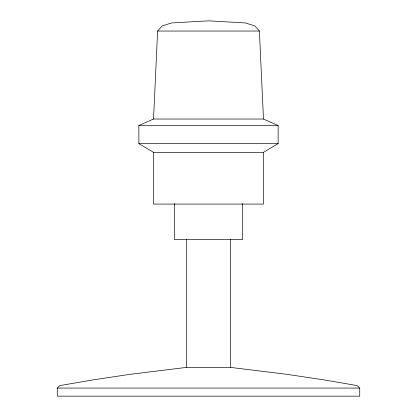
<?xml version="1.0" encoding="UTF-8"?>
<svg xmlns="http://www.w3.org/2000/svg" width="417" height="417" viewBox="0 0 417 417"><rect width="100%" height="100%" fill="white"/><g stroke="black" fill="none" stroke-linecap="round" stroke-linejoin="round"><path stroke-width="0.63" d="M359.735 388.065L359.735 396.15L57.265 396.15L57.265 388.065L59.975 385.563L92.173 380.038L129.942 374.341L186.514 367.403L230.486 367.403L287.058 374.341L324.827 380.038L357.025 385.563L359.735 388.065L57.265 388.065M153.529 119.033L157.61 31.04L162.177 25.943L171.517 22.951L208.5 20.85L245.483 22.951L254.823 25.943L259.39 31.04L263.471 119.033L278.134 125.501L278.134 143.646L263.471 152.32L153.529 152.32L138.866 143.646L138.866 125.501L153.529 119.033L263.471 119.033M157.61 31.04L259.39 31.04M138.866 125.501L278.134 125.501M138.866 143.646L278.134 143.646M263.471 152.32L263.471 204.085L153.529 204.085L153.529 152.32M242.642 203.501L242.642 239.551L174.358 239.551L174.358 203.501M230.486 239.316L230.486 367.403M186.514 239.316L186.514 367.403"/></g></svg>
